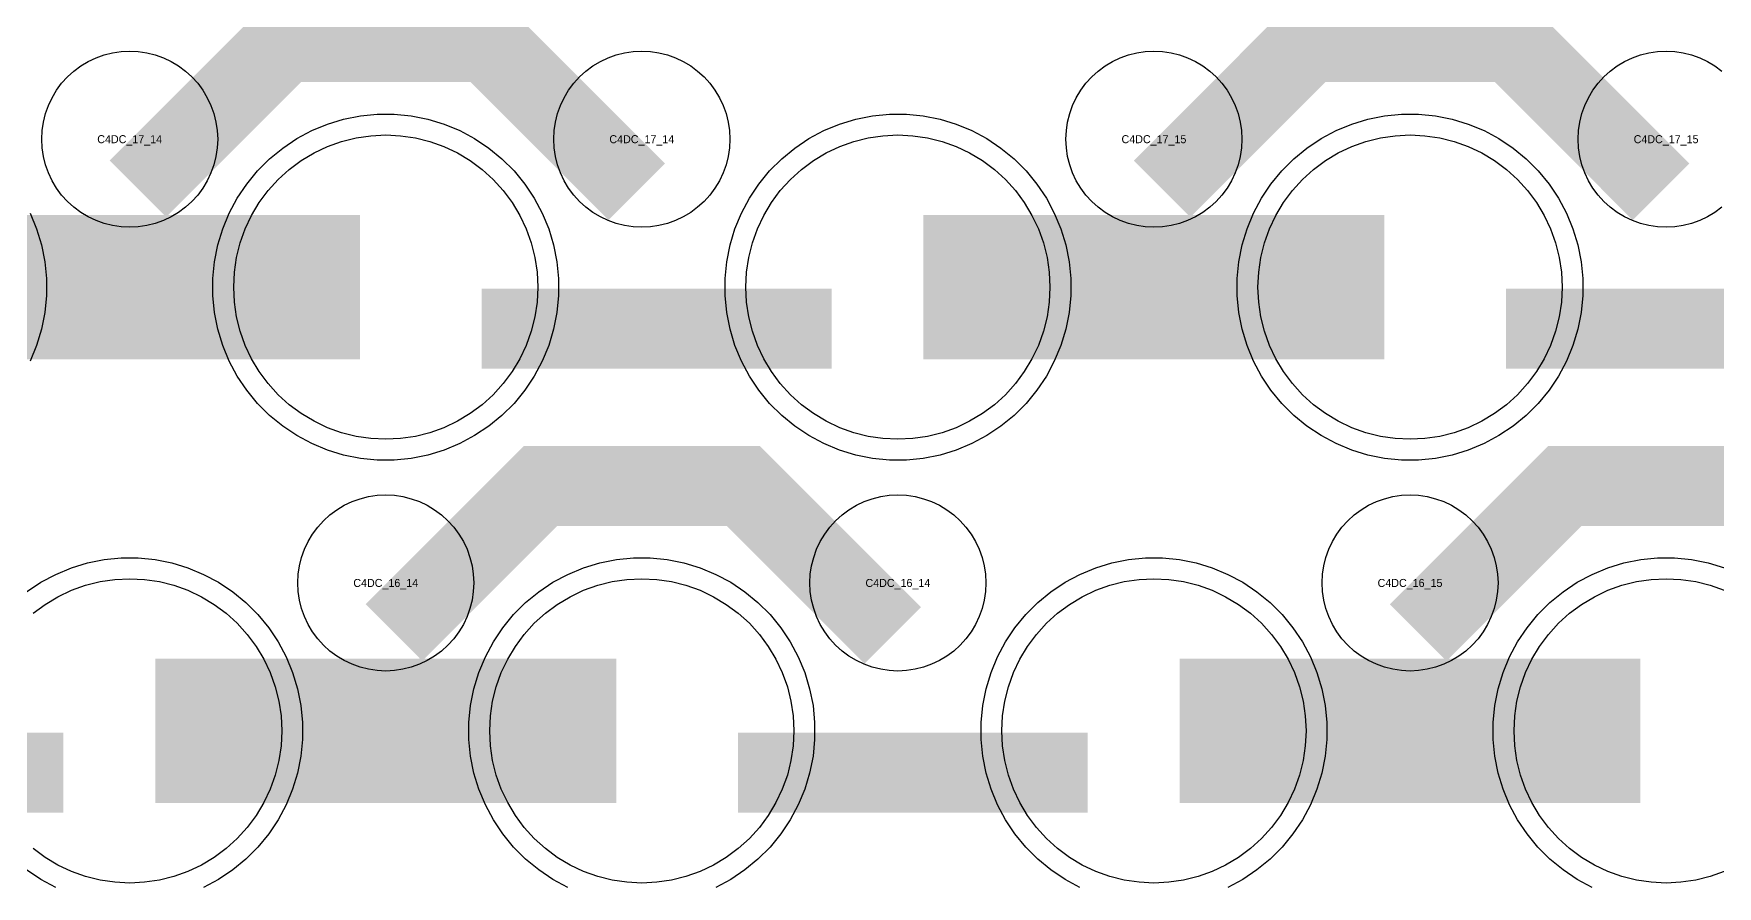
# Model space of a CAD drawing. Extents: x -11880 to 11880, y -14992 to 14992.
# Drawn here: x -7550 to -7024, y -12671 to -12405 of the extents above; entities that cross this region are included whole.
import ezdxf
from ezdxf.enums import TextEntityAlignment as Align

# ---------------------------------------------------------------- set-up
doc = ezdxf.new("R2010")
doc.units = 0
doc.header["$MEASUREMENT"] = 0
for name, color, linetype in [('GDS_775_DT_237', 138, 'CONTINUOUS'), ('RDL1_FS', 34, 'CONTINUOUS'), ('RDL_BS', 160, 'CONTINUOUS')]:
    doc.layers.add(name, color=color, linetype=linetype)

msp = doc.modelspace()

# ---------------------------------------------------------------- linework, layer by layer
at = {"layer": 'RDL1_FS'}
for points in [[(-7440, -12531.484), (-7444.657, -12531.255), (-7449.268, -12530.571), (-7453.791, -12529.439), (-7458.181, -12527.867), (-7462.395, -12525.875), (-7466.395, -12523.477), (-7470.14, -12520.699), (-7473.594, -12517.569), (-7476.724, -12514.115), (-7479.502, -12510.37), (-7481.9, -12506.37), (-7483.892, -12502.156), (-7485.464, -12497.766), (-7486.596, -12493.243), (-7487.28, -12488.632), (-7487.509, -12483.975), (-7487.28, -12479.318), (-7486.596, -12474.707), (-7485.464, -12470.184), (-7483.892, -12465.794), (-7481.9, -12461.58), (-7479.502, -12457.58), (-7476.724, -12453.835), (-7473.594, -12450.381), (-7470.14, -12447.251), (-7466.395, -12444.473), (-7462.395, -12442.075), (-7458.181, -12440.083), (-7453.791, -12438.511), (-7449.268, -12437.379), (-7444.657, -12436.695), (-7440, -12436.466), (-7435.343, -12436.695), (-7430.732, -12437.379), (-7426.209, -12438.511), (-7421.819, -12440.083), (-7417.605, -12442.075), (-7413.605, -12444.473), (-7409.86, -12447.251), (-7406.406, -12450.381), (-7403.276, -12453.835), (-7400.498, -12457.58), (-7398.1, -12461.58), (-7396.108, -12465.794), (-7394.536, -12470.184), (-7393.404, -12474.707), (-7392.72, -12479.318), (-7392.491, -12483.975), (-7392.72, -12488.632), (-7393.404, -12493.243), (-7394.536, -12497.766), (-7396.108, -12502.156), (-7398.1, -12506.37), (-7400.498, -12510.37), (-7403.276, -12514.115), (-7406.406, -12517.569), (-7409.86, -12520.699), (-7413.605, -12523.477), (-7417.605, -12525.875), (-7421.819, -12527.867), (-7426.209, -12529.439), (-7430.732, -12530.571), (-7435.343, -12531.255)], [(-7280, -12531.484), (-7284.657, -12531.255), (-7289.268, -12530.571), (-7293.791, -12529.439), (-7298.181, -12527.867), (-7302.395, -12525.875), (-7306.395, -12523.477), (-7310.14, -12520.699), (-7313.594, -12517.569), (-7316.724, -12514.115), (-7319.502, -12510.37), (-7321.9, -12506.37), (-7323.892, -12502.156), (-7325.464, -12497.766), (-7326.596, -12493.243), (-7327.28, -12488.632), (-7327.509, -12483.975), (-7327.28, -12479.318), (-7326.596, -12474.707), (-7325.464, -12470.184), (-7323.892, -12465.794), (-7321.9, -12461.58), (-7319.502, -12457.58), (-7316.724, -12453.835), (-7313.594, -12450.381), (-7310.14, -12447.251), (-7306.395, -12444.473), (-7302.395, -12442.075), (-7298.181, -12440.083), (-7293.791, -12438.511), (-7289.268, -12437.379), (-7284.657, -12436.695), (-7280, -12436.466), (-7275.343, -12436.695), (-7270.732, -12437.379), (-7266.209, -12438.511), (-7261.819, -12440.083), (-7257.605, -12442.075), (-7253.605, -12444.473), (-7249.86, -12447.251), (-7246.406, -12450.381), (-7243.276, -12453.835), (-7240.498, -12457.58), (-7238.1, -12461.58), (-7236.108, -12465.794), (-7234.536, -12470.184), (-7233.404, -12474.707), (-7232.72, -12479.318), (-7232.491, -12483.975), (-7232.72, -12488.632), (-7233.404, -12493.243), (-7234.536, -12497.766), (-7236.108, -12502.156), (-7238.1, -12506.37), (-7240.498, -12510.37), (-7243.276, -12514.115), (-7246.406, -12517.569), (-7249.86, -12520.699), (-7253.605, -12523.477), (-7257.605, -12525.875), (-7261.819, -12527.867), (-7266.209, -12529.439), (-7270.732, -12530.571), (-7275.343, -12531.255)], [(-7120, -12531.484), (-7124.657, -12531.255), (-7129.268, -12530.571), (-7133.791, -12529.439), (-7138.181, -12527.867), (-7142.395, -12525.875), (-7146.395, -12523.477), (-7150.14, -12520.699), (-7153.594, -12517.569), (-7156.724, -12514.115), (-7159.502, -12510.37), (-7161.9, -12506.37), (-7163.892, -12502.156), (-7165.464, -12497.766), (-7166.596, -12493.243), (-7167.28, -12488.632), (-7167.509, -12483.975), (-7167.28, -12479.318), (-7166.596, -12474.707), (-7165.464, -12470.184), (-7163.892, -12465.794), (-7161.9, -12461.58), (-7159.502, -12457.58), (-7156.724, -12453.835), (-7153.594, -12450.381), (-7150.14, -12447.251), (-7146.395, -12444.473), (-7142.395, -12442.075), (-7138.181, -12440.083), (-7133.791, -12438.511), (-7129.268, -12437.379), (-7124.657, -12436.695), (-7120, -12436.466), (-7115.343, -12436.695), (-7110.732, -12437.379), (-7106.209, -12438.511), (-7101.819, -12440.083), (-7097.605, -12442.075), (-7093.605, -12444.473), (-7089.86, -12447.251), (-7086.406, -12450.381), (-7083.276, -12453.835), (-7080.498, -12457.58), (-7078.1, -12461.58), (-7076.108, -12465.794), (-7074.536, -12470.184), (-7073.404, -12474.707), (-7072.72, -12479.318), (-7072.491, -12483.975), (-7072.72, -12488.632), (-7073.404, -12493.243), (-7074.536, -12497.766), (-7076.108, -12502.156), (-7078.1, -12506.37), (-7080.498, -12510.37), (-7083.276, -12514.115), (-7086.406, -12517.569), (-7089.86, -12520.699), (-7093.605, -12523.477), (-7097.605, -12525.875), (-7101.819, -12527.867), (-7106.209, -12529.439), (-7110.732, -12530.571), (-7115.343, -12531.255)]]:
    msp.add_lwpolyline(points, close=True, dxfattribs=at)
for points in [[(-7591.998, -12483.975, 45, 45, 0), (-7519.998, -12483.975, 45, 45, 0)], [(-7519.998, -12483.975, 45, 45, 0), (-7447.998, -12483.975, 45, 45, 0)], [(-7271.998, -12483.975, 45, 45, 0), (-7199.998, -12483.975, 45, 45, 0)], [(-7199.998, -12483.975, 45, 45, 0), (-7127.998, -12483.975, 45, 45, 0)]]:
    msp.add_lwpolyline(points, format="xyseb", dxfattribs=at)
at = {"layer": 'RDL1_FS', "color": 240, "true_color": 0xed1f24}
for points in [[(-7550.14, -12585.816), (-7546.395, -12583.038), (-7542.395, -12580.64), (-7538.181, -12578.648), (-7533.791, -12577.076), (-7529.268, -12575.944), (-7524.657, -12575.26), (-7520, -12575.031), (-7515.343, -12575.26), (-7510.732, -12575.944), (-7506.209, -12577.076), (-7501.819, -12578.648), (-7497.605, -12580.64), (-7493.605, -12583.038), (-7489.86, -12585.816), (-7486.406, -12588.946), (-7483.276, -12592.4), (-7480.498, -12596.145), (-7478.1, -12600.145), (-7476.108, -12604.359), (-7474.536, -12608.749), (-7473.404, -12613.272), (-7472.72, -12617.883), (-7472.491, -12622.54), (-7472.72, -12627.197), (-7473.404, -12631.808), (-7474.536, -12636.331), (-7476.108, -12640.721), (-7478.1, -12644.935), (-7480.498, -12648.935), (-7483.276, -12652.68), (-7486.406, -12656.134), (-7489.86, -12659.264), (-7493.605, -12662.042), (-7497.605, -12664.44), (-7501.819, -12666.432), (-7506.209, -12668.004), (-7510.732, -12669.136), (-7515.343, -12669.82), (-7520, -12670.049), (-7524.657, -12669.82), (-7529.268, -12669.136), (-7533.791, -12668.004), (-7538.181, -12666.432), (-7542.395, -12664.44), (-7546.395, -12662.042), (-7550.14, -12659.264)], [(-7021.819, -12666.432), (-7026.209, -12668.004), (-7030.732, -12669.136), (-7035.343, -12669.82), (-7040, -12670.049), (-7044.657, -12669.82), (-7049.268, -12669.136), (-7053.791, -12668.004), (-7058.181, -12666.432), (-7062.395, -12664.44), (-7066.395, -12662.042), (-7070.14, -12659.264), (-7073.594, -12656.134), (-7076.724, -12652.68), (-7079.502, -12648.935), (-7081.9, -12644.935), (-7083.892, -12640.721), (-7085.464, -12636.331), (-7086.596, -12631.808), (-7087.28, -12627.197), (-7087.509, -12622.54), (-7087.28, -12617.883), (-7086.596, -12613.272), (-7085.464, -12608.749), (-7083.892, -12604.359), (-7081.9, -12600.145), (-7079.502, -12596.145), (-7076.724, -12592.4), (-7073.594, -12588.946), (-7070.14, -12585.816), (-7066.395, -12583.038), (-7062.395, -12580.64), (-7058.181, -12578.648), (-7053.791, -12577.076), (-7049.268, -12575.944), (-7044.657, -12575.26), (-7040, -12575.031), (-7035.343, -12575.26), (-7030.732, -12575.944), (-7026.209, -12577.076), (-7021.819, -12578.648)]]:
    msp.add_lwpolyline(points, dxfattribs=at)
for points in [[(-7360, -12670.049), (-7364.657, -12669.82), (-7369.268, -12669.136), (-7373.791, -12668.004), (-7378.181, -12666.432), (-7382.395, -12664.44), (-7386.395, -12662.042), (-7390.14, -12659.264), (-7393.594, -12656.134), (-7396.724, -12652.68), (-7399.502, -12648.935), (-7401.9, -12644.935), (-7403.892, -12640.721), (-7405.464, -12636.331), (-7406.596, -12631.808), (-7407.28, -12627.197), (-7407.509, -12622.54), (-7407.28, -12617.883), (-7406.596, -12613.272), (-7405.464, -12608.749), (-7403.892, -12604.359), (-7401.9, -12600.145), (-7399.502, -12596.145), (-7396.724, -12592.4), (-7393.594, -12588.946), (-7390.14, -12585.816), (-7386.395, -12583.038), (-7382.395, -12580.64), (-7378.181, -12578.648), (-7373.791, -12577.076), (-7369.268, -12575.944), (-7364.657, -12575.26), (-7360, -12575.031), (-7355.343, -12575.26), (-7350.732, -12575.944), (-7346.209, -12577.076), (-7341.819, -12578.648), (-7337.605, -12580.64), (-7333.605, -12583.038), (-7329.86, -12585.816), (-7326.406, -12588.946), (-7323.276, -12592.4), (-7320.498, -12596.145), (-7318.1, -12600.145), (-7316.108, -12604.359), (-7314.536, -12608.749), (-7313.404, -12613.272), (-7312.72, -12617.883), (-7312.491, -12622.54), (-7312.72, -12627.197), (-7313.404, -12631.808), (-7314.536, -12636.331), (-7316.108, -12640.721), (-7318.1, -12644.935), (-7320.498, -12648.935), (-7323.276, -12652.68), (-7326.406, -12656.134), (-7329.86, -12659.264), (-7333.605, -12662.042), (-7337.605, -12664.44), (-7341.819, -12666.432), (-7346.209, -12668.004), (-7350.732, -12669.136), (-7355.343, -12669.82)], [(-7200, -12670.049), (-7204.657, -12669.82), (-7209.268, -12669.136), (-7213.791, -12668.004), (-7218.181, -12666.432), (-7222.395, -12664.44), (-7226.395, -12662.042), (-7230.14, -12659.264), (-7233.594, -12656.134), (-7236.724, -12652.68), (-7239.502, -12648.935), (-7241.9, -12644.935), (-7243.892, -12640.721), (-7245.464, -12636.331), (-7246.596, -12631.808), (-7247.28, -12627.197), (-7247.509, -12622.54), (-7247.28, -12617.883), (-7246.596, -12613.272), (-7245.464, -12608.749), (-7243.892, -12604.359), (-7241.9, -12600.145), (-7239.502, -12596.145), (-7236.724, -12592.4), (-7233.594, -12588.946), (-7230.14, -12585.816), (-7226.395, -12583.038), (-7222.395, -12580.64), (-7218.181, -12578.648), (-7213.791, -12577.076), (-7209.268, -12575.944), (-7204.657, -12575.26), (-7200, -12575.031), (-7195.343, -12575.26), (-7190.732, -12575.944), (-7186.209, -12577.076), (-7181.819, -12578.648), (-7177.605, -12580.64), (-7173.605, -12583.038), (-7169.86, -12585.816), (-7166.406, -12588.946), (-7163.276, -12592.4), (-7160.498, -12596.145), (-7158.1, -12600.145), (-7156.108, -12604.359), (-7154.536, -12608.749), (-7153.404, -12613.272), (-7152.72, -12617.883), (-7152.491, -12622.54), (-7152.72, -12627.197), (-7153.404, -12631.808), (-7154.536, -12636.331), (-7156.108, -12640.721), (-7158.1, -12644.935), (-7160.498, -12648.935), (-7163.276, -12652.68), (-7166.406, -12656.134), (-7169.86, -12659.264), (-7173.605, -12662.042), (-7177.605, -12664.44), (-7181.819, -12666.432), (-7186.209, -12668.004), (-7190.732, -12669.136), (-7195.343, -12669.82)]]:
    msp.add_lwpolyline(points, close=True, dxfattribs=at)
for points in [[(-7511.998, -12622.54, 45, 45, 0), (-7439.998, -12622.54, 45, 45, 0)], [(-7439.998, -12622.54, 45, 45, 0), (-7367.998, -12622.54, 45, 45, 0)], [(-7191.998, -12622.54, 45, 45, 0), (-7119.998, -12622.54, 45, 45, 0)], [(-7119.998, -12622.54, 45, 45, 0), (-7047.998, -12622.54, 45, 45, 0)]]:
    msp.add_lwpolyline(points, format="xyseb", dxfattribs=at)
at = {"layer": 'RDL_BS'}
for points in [[(-7517.438, -12453.289, 25, 25, 0), (-7471.623, -12407.474, 25, 25, 0), (-7438.07, -12407.474, 25, 25, 0)], [(-7361.599, -12454.188, 25, 25, 0), (-7408.313, -12407.474, 25, 25, 0), (-7438.071, -12407.474, 25, 25, 0)], [(-7197.438, -12453.289, 25, 25, 0), (-7151.623, -12407.474, 25, 25, 0), (-7118.07, -12407.474, 25, 25, 0)], [(-7041.599, -12454.188, 25, 25, 0), (-7088.313, -12407.474, 25, 25, 0), (-7118.071, -12407.474, 25, 25, 0)], [(-7409.984, -12496.988, 25, 25, 0), (-7300.719, -12496.988, 25, 25, 0)], [(-7089.984, -12496.988, 25, 25, 0), (-6980.719, -12496.988, 25, 25, 0)], [(-7437.438, -12591.854, 25, 25, 0), (-7391.623, -12546.039, 25, 25, 0), (-7358.07, -12546.039, 25, 25, 0)], [(-7281.599, -12592.753, 25, 25, 0), (-7328.313, -12546.039, 25, 25, 0), (-7358.071, -12546.039, 25, 25, 0)], [(-7117.438, -12591.854, 25, 25, 0), (-7071.623, -12546.039, 25, 25, 0), (-7038.07, -12546.039, 25, 25, 0)], [(-6961.599, -12592.753, 25, 25, 0), (-7008.313, -12546.039, 25, 25, 0), (-7038.071, -12546.039, 25, 25, 0)]]:
    msp.add_lwpolyline(points, format="xyseb", dxfattribs=at)
for points in [[(-7520, -12465.281), (-7522.693, -12465.149), (-7525.365, -12464.753), (-7527.984, -12464.096), (-7530.519, -12463.189), (-7532.956, -12462.037), (-7535.28, -12460.644), (-7537.443, -12459.041), (-7539.442, -12457.229), (-7541.254, -12455.23), (-7542.857, -12453.067), (-7544.25, -12450.743), (-7545.402, -12448.306), (-7546.309, -12445.771), (-7546.966, -12443.152), (-7547.362, -12440.48), (-7547.494, -12437.787), (-7547.362, -12435.094), (-7546.966, -12432.422), (-7546.309, -12429.803), (-7545.402, -12427.268), (-7544.25, -12424.831), (-7542.857, -12422.507), (-7541.254, -12420.344), (-7539.442, -12418.345), (-7537.443, -12416.533), (-7535.28, -12414.93), (-7532.956, -12413.537), (-7530.519, -12412.385), (-7527.984, -12411.478), (-7525.365, -12410.821), (-7522.693, -12410.425), (-7520, -12410.293), (-7517.307, -12410.425), (-7514.635, -12410.821), (-7512.016, -12411.478), (-7509.481, -12412.385), (-7507.044, -12413.537), (-7504.72, -12414.93), (-7502.557, -12416.533), (-7500.558, -12418.345), (-7498.746, -12420.344), (-7497.143, -12422.507), (-7495.75, -12424.831), (-7494.598, -12427.268), (-7493.691, -12429.803), (-7493.034, -12432.422), (-7492.638, -12435.094), (-7492.506, -12437.787), (-7492.638, -12440.48), (-7493.034, -12443.152), (-7493.691, -12445.771), (-7494.598, -12448.306), (-7495.75, -12450.743), (-7497.143, -12453.067), (-7498.746, -12455.23), (-7500.558, -12457.229), (-7502.557, -12459.041), (-7504.72, -12460.644), (-7507.044, -12462.037), (-7509.481, -12463.189), (-7512.016, -12464.096), (-7514.635, -12464.753), (-7517.307, -12465.149)], [(-7360, -12465.281), (-7362.693, -12465.149), (-7365.365, -12464.753), (-7367.984, -12464.096), (-7370.519, -12463.189), (-7372.956, -12462.037), (-7375.28, -12460.644), (-7377.443, -12459.041), (-7379.442, -12457.229), (-7381.254, -12455.23), (-7382.857, -12453.067), (-7384.25, -12450.743), (-7385.402, -12448.306), (-7386.309, -12445.771), (-7386.966, -12443.152), (-7387.362, -12440.48), (-7387.494, -12437.787), (-7387.362, -12435.094), (-7386.966, -12432.422), (-7386.309, -12429.803), (-7385.402, -12427.268), (-7384.25, -12424.831), (-7382.857, -12422.507), (-7381.254, -12420.344), (-7379.442, -12418.345), (-7377.443, -12416.533), (-7375.28, -12414.93), (-7372.956, -12413.537), (-7370.519, -12412.385), (-7367.984, -12411.478), (-7365.365, -12410.821), (-7362.693, -12410.425), (-7360, -12410.293), (-7357.307, -12410.425), (-7354.635, -12410.821), (-7352.016, -12411.478), (-7349.481, -12412.385), (-7347.044, -12413.537), (-7344.72, -12414.93), (-7342.557, -12416.533), (-7340.558, -12418.345), (-7338.746, -12420.344), (-7337.143, -12422.507), (-7335.75, -12424.831), (-7334.598, -12427.268), (-7333.691, -12429.803), (-7333.034, -12432.422), (-7332.638, -12435.094), (-7332.506, -12437.787), (-7332.638, -12440.48), (-7333.034, -12443.152), (-7333.691, -12445.771), (-7334.598, -12448.306), (-7335.75, -12450.743), (-7337.143, -12453.067), (-7338.746, -12455.23), (-7340.558, -12457.229), (-7342.557, -12459.041), (-7344.72, -12460.644), (-7347.044, -12462.037), (-7349.481, -12463.189), (-7352.016, -12464.096), (-7354.635, -12464.753), (-7357.307, -12465.149)], [(-7200, -12465.281), (-7202.693, -12465.149), (-7205.365, -12464.753), (-7207.984, -12464.096), (-7210.519, -12463.189), (-7212.956, -12462.037), (-7215.28, -12460.644), (-7217.443, -12459.041), (-7219.442, -12457.229), (-7221.254, -12455.23), (-7222.857, -12453.067), (-7224.25, -12450.743), (-7225.402, -12448.306), (-7226.309, -12445.771), (-7226.966, -12443.152), (-7227.362, -12440.48), (-7227.494, -12437.787), (-7227.362, -12435.094), (-7226.966, -12432.422), (-7226.309, -12429.803), (-7225.402, -12427.268), (-7224.25, -12424.831), (-7222.857, -12422.507), (-7221.254, -12420.344), (-7219.442, -12418.345), (-7217.443, -12416.533), (-7215.28, -12414.93), (-7212.956, -12413.537), (-7210.519, -12412.385), (-7207.984, -12411.478), (-7205.365, -12410.821), (-7202.693, -12410.425), (-7200, -12410.293), (-7197.307, -12410.425), (-7194.635, -12410.821), (-7192.016, -12411.478), (-7189.481, -12412.385), (-7187.044, -12413.537), (-7184.72, -12414.93), (-7182.557, -12416.533), (-7180.558, -12418.345), (-7178.746, -12420.344), (-7177.143, -12422.507), (-7175.75, -12424.831), (-7174.598, -12427.268), (-7173.691, -12429.803), (-7173.034, -12432.422), (-7172.638, -12435.094), (-7172.506, -12437.787), (-7172.638, -12440.48), (-7173.034, -12443.152), (-7173.691, -12445.771), (-7174.598, -12448.306), (-7175.75, -12450.743), (-7177.143, -12453.067), (-7178.746, -12455.23), (-7180.558, -12457.229), (-7182.557, -12459.041), (-7184.72, -12460.644), (-7187.044, -12462.037), (-7189.481, -12463.189), (-7192.016, -12464.096), (-7194.635, -12464.753), (-7197.307, -12465.149)], [(-7442.644, -12537.975), (-7447.938, -12537.458), (-7453.165, -12536.412), (-7458.205, -12534.881), (-7463.115, -12532.85), (-7467.777, -12530.358), (-7472.191, -12527.411), (-7476.292, -12524.049), (-7480.074, -12520.267), (-7483.436, -12516.166), (-7486.383, -12511.752), (-7488.875, -12507.09), (-7490.906, -12502.18), (-7492.437, -12497.14), (-7493.483, -12491.913), (-7494, -12486.619), (-7494, -12481.331), (-7493.483, -12476.037), (-7492.437, -12470.81), (-7490.906, -12465.77), (-7488.875, -12460.86), (-7486.383, -12456.198), (-7483.436, -12451.784), (-7480.074, -12447.683), (-7476.292, -12443.901), (-7472.191, -12440.539), (-7467.777, -12437.592), (-7463.115, -12435.1), (-7458.205, -12433.069), (-7453.165, -12431.538), (-7447.938, -12430.492), (-7442.644, -12429.975), (-7437.356, -12429.975), (-7432.062, -12430.492), (-7426.835, -12431.538), (-7421.795, -12433.069), (-7416.885, -12435.1), (-7412.223, -12437.592), (-7407.809, -12440.539), (-7403.708, -12443.901), (-7399.926, -12447.683), (-7396.564, -12451.784), (-7393.617, -12456.198), (-7391.125, -12460.86), (-7389.094, -12465.77), (-7387.563, -12470.81), (-7386.517, -12476.037), (-7386, -12481.331), (-7386, -12486.619), (-7386.517, -12491.913), (-7387.563, -12497.14), (-7389.094, -12502.18), (-7391.125, -12507.09), (-7393.617, -12511.752), (-7396.564, -12516.166), (-7399.926, -12520.267), (-7403.708, -12524.049), (-7407.809, -12527.411), (-7412.223, -12530.358), (-7416.885, -12532.85), (-7421.795, -12534.881), (-7426.835, -12536.412), (-7432.062, -12537.458), (-7437.356, -12537.975)], [(-7282.644, -12537.975), (-7287.938, -12537.458), (-7293.165, -12536.412), (-7298.205, -12534.881), (-7303.115, -12532.85), (-7307.777, -12530.358), (-7312.191, -12527.411), (-7316.292, -12524.049), (-7320.074, -12520.267), (-7323.436, -12516.166), (-7326.383, -12511.752), (-7328.875, -12507.09), (-7330.906, -12502.18), (-7332.437, -12497.14), (-7333.483, -12491.913), (-7334, -12486.619), (-7334, -12481.331), (-7333.483, -12476.037), (-7332.437, -12470.81), (-7330.906, -12465.77), (-7328.875, -12460.86), (-7326.383, -12456.198), (-7323.436, -12451.784), (-7320.074, -12447.683), (-7316.292, -12443.901), (-7312.191, -12440.539), (-7307.777, -12437.592), (-7303.115, -12435.1), (-7298.205, -12433.069), (-7293.165, -12431.538), (-7287.938, -12430.492), (-7282.644, -12429.975), (-7277.356, -12429.975), (-7272.062, -12430.492), (-7266.835, -12431.538), (-7261.795, -12433.069), (-7256.885, -12435.1), (-7252.223, -12437.592), (-7247.809, -12440.539), (-7243.708, -12443.901), (-7239.926, -12447.683), (-7236.564, -12451.784), (-7233.617, -12456.198), (-7231.125, -12460.86), (-7229.094, -12465.77), (-7227.563, -12470.81), (-7226.517, -12476.037), (-7226, -12481.331), (-7226, -12486.619), (-7226.517, -12491.913), (-7227.563, -12497.14), (-7229.094, -12502.18), (-7231.125, -12507.09), (-7233.617, -12511.752), (-7236.564, -12516.166), (-7239.926, -12520.267), (-7243.708, -12524.049), (-7247.809, -12527.411), (-7252.223, -12530.358), (-7256.885, -12532.85), (-7261.795, -12534.881), (-7266.835, -12536.412), (-7272.062, -12537.458), (-7277.356, -12537.975)], [(-7122.644, -12537.975), (-7127.938, -12537.458), (-7133.165, -12536.412), (-7138.205, -12534.881), (-7143.115, -12532.85), (-7147.777, -12530.358), (-7152.191, -12527.411), (-7156.292, -12524.049), (-7160.074, -12520.267), (-7163.436, -12516.166), (-7166.383, -12511.752), (-7168.875, -12507.09), (-7170.906, -12502.18), (-7172.437, -12497.14), (-7173.483, -12491.913), (-7174, -12486.619), (-7174, -12481.331), (-7173.483, -12476.037), (-7172.437, -12470.81), (-7170.906, -12465.77), (-7168.875, -12460.86), (-7166.383, -12456.198), (-7163.436, -12451.784), (-7160.074, -12447.683), (-7156.292, -12443.901), (-7152.191, -12440.539), (-7147.777, -12437.592), (-7143.115, -12435.1), (-7138.205, -12433.069), (-7133.165, -12431.538), (-7127.938, -12430.492), (-7122.644, -12429.975), (-7117.356, -12429.975), (-7112.062, -12430.492), (-7106.835, -12431.538), (-7101.795, -12433.069), (-7096.885, -12435.1), (-7092.223, -12437.592), (-7087.809, -12440.539), (-7083.708, -12443.901), (-7079.926, -12447.683), (-7076.564, -12451.784), (-7073.617, -12456.198), (-7071.125, -12460.86), (-7069.094, -12465.77), (-7067.563, -12470.81), (-7066.517, -12476.037), (-7066, -12481.331), (-7066, -12486.619), (-7066.517, -12491.913), (-7067.563, -12497.14), (-7069.094, -12502.18), (-7071.125, -12507.09), (-7073.617, -12511.752), (-7076.564, -12516.166), (-7079.926, -12520.267), (-7083.708, -12524.049), (-7087.809, -12527.411), (-7092.223, -12530.358), (-7096.885, -12532.85), (-7101.795, -12534.881), (-7106.835, -12536.412), (-7112.062, -12537.458), (-7117.356, -12537.975)], [(-7440, -12603.846), (-7442.693, -12603.714), (-7445.365, -12603.318), (-7447.984, -12602.661), (-7450.519, -12601.754), (-7452.956, -12600.602), (-7455.28, -12599.209), (-7457.443, -12597.606), (-7459.442, -12595.794), (-7461.254, -12593.795), (-7462.857, -12591.632), (-7464.25, -12589.308), (-7465.402, -12586.871), (-7466.309, -12584.336), (-7466.966, -12581.717), (-7467.362, -12579.045), (-7467.494, -12576.352), (-7467.362, -12573.659), (-7466.966, -12570.987), (-7466.309, -12568.368), (-7465.402, -12565.833), (-7464.25, -12563.396), (-7462.857, -12561.072), (-7461.254, -12558.909), (-7459.442, -12556.91), (-7457.443, -12555.098), (-7455.28, -12553.495), (-7452.956, -12552.102), (-7450.519, -12550.95), (-7447.984, -12550.043), (-7445.365, -12549.386), (-7442.693, -12548.99), (-7440, -12548.858), (-7437.307, -12548.99), (-7434.635, -12549.386), (-7432.016, -12550.043), (-7429.481, -12550.95), (-7427.044, -12552.102), (-7424.72, -12553.495), (-7422.557, -12555.098), (-7420.558, -12556.91), (-7418.746, -12558.909), (-7417.143, -12561.072), (-7415.75, -12563.396), (-7414.598, -12565.833), (-7413.691, -12568.368), (-7413.034, -12570.987), (-7412.638, -12573.659), (-7412.506, -12576.352), (-7412.638, -12579.045), (-7413.034, -12581.717), (-7413.691, -12584.336), (-7414.598, -12586.871), (-7415.75, -12589.308), (-7417.143, -12591.632), (-7418.746, -12593.795), (-7420.558, -12595.794), (-7422.557, -12597.606), (-7424.72, -12599.209), (-7427.044, -12600.602), (-7429.481, -12601.754), (-7432.016, -12602.661), (-7434.635, -12603.318), (-7437.307, -12603.714)], [(-7280, -12603.846), (-7282.693, -12603.714), (-7285.365, -12603.318), (-7287.984, -12602.661), (-7290.519, -12601.754), (-7292.956, -12600.602), (-7295.28, -12599.209), (-7297.443, -12597.606), (-7299.442, -12595.794), (-7301.254, -12593.795), (-7302.857, -12591.632), (-7304.25, -12589.308), (-7305.402, -12586.871), (-7306.309, -12584.336), (-7306.966, -12581.717), (-7307.362, -12579.045), (-7307.494, -12576.352), (-7307.362, -12573.659), (-7306.966, -12570.987), (-7306.309, -12568.368), (-7305.402, -12565.833), (-7304.25, -12563.396), (-7302.857, -12561.072), (-7301.254, -12558.909), (-7299.442, -12556.91), (-7297.443, -12555.098), (-7295.28, -12553.495), (-7292.956, -12552.102), (-7290.519, -12550.95), (-7287.984, -12550.043), (-7285.365, -12549.386), (-7282.693, -12548.99), (-7280, -12548.858), (-7277.307, -12548.99), (-7274.635, -12549.386), (-7272.016, -12550.043), (-7269.481, -12550.95), (-7267.044, -12552.102), (-7264.72, -12553.495), (-7262.557, -12555.098), (-7260.558, -12556.91), (-7258.746, -12558.909), (-7257.143, -12561.072), (-7255.75, -12563.396), (-7254.598, -12565.833), (-7253.691, -12568.368), (-7253.034, -12570.987), (-7252.638, -12573.659), (-7252.506, -12576.352), (-7252.638, -12579.045), (-7253.034, -12581.717), (-7253.691, -12584.336), (-7254.598, -12586.871), (-7255.75, -12589.308), (-7257.143, -12591.632), (-7258.746, -12593.795), (-7260.558, -12595.794), (-7262.557, -12597.606), (-7264.72, -12599.209), (-7267.044, -12600.602), (-7269.481, -12601.754), (-7272.016, -12602.661), (-7274.635, -12603.318), (-7277.307, -12603.714)], [(-7120, -12603.846), (-7122.693, -12603.714), (-7125.365, -12603.318), (-7127.984, -12602.661), (-7130.519, -12601.754), (-7132.956, -12600.602), (-7135.28, -12599.209), (-7137.443, -12597.606), (-7139.442, -12595.794), (-7141.254, -12593.795), (-7142.857, -12591.632), (-7144.25, -12589.308), (-7145.402, -12586.871), (-7146.309, -12584.336), (-7146.966, -12581.717), (-7147.362, -12579.045), (-7147.494, -12576.352), (-7147.362, -12573.659), (-7146.966, -12570.987), (-7146.309, -12568.368), (-7145.402, -12565.833), (-7144.25, -12563.396), (-7142.857, -12561.072), (-7141.254, -12558.909), (-7139.442, -12556.91), (-7137.443, -12555.098), (-7135.28, -12553.495), (-7132.956, -12552.102), (-7130.519, -12550.95), (-7127.984, -12550.043), (-7125.365, -12549.386), (-7122.693, -12548.99), (-7120, -12548.858), (-7117.307, -12548.99), (-7114.635, -12549.386), (-7112.016, -12550.043), (-7109.481, -12550.95), (-7107.044, -12552.102), (-7104.72, -12553.495), (-7102.557, -12555.098), (-7100.558, -12556.91), (-7098.746, -12558.909), (-7097.143, -12561.072), (-7095.75, -12563.396), (-7094.598, -12565.833), (-7093.691, -12568.368), (-7093.034, -12570.987), (-7092.638, -12573.659), (-7092.506, -12576.352), (-7092.638, -12579.045), (-7093.034, -12581.717), (-7093.691, -12584.336), (-7094.598, -12586.871), (-7095.75, -12589.308), (-7097.143, -12591.632), (-7098.746, -12593.795), (-7100.558, -12595.794), (-7102.557, -12597.606), (-7104.72, -12599.209), (-7107.044, -12600.602), (-7109.481, -12601.754), (-7112.016, -12602.661), (-7114.635, -12603.318), (-7117.307, -12603.714)]]:
    msp.add_lwpolyline(points, close=True, dxfattribs=at)
for points in [[(-7022.557, -12459.041), (-7024.72, -12460.644), (-7027.044, -12462.037), (-7029.481, -12463.189), (-7032.016, -12464.096), (-7034.635, -12464.753), (-7037.307, -12465.149), (-7040, -12465.281), (-7042.693, -12465.149), (-7045.365, -12464.753), (-7047.984, -12464.096), (-7050.519, -12463.189), (-7052.956, -12462.037), (-7055.28, -12460.644), (-7057.443, -12459.041), (-7059.442, -12457.229), (-7061.254, -12455.23), (-7062.857, -12453.067), (-7064.25, -12450.743), (-7065.402, -12448.306), (-7066.309, -12445.771), (-7066.966, -12443.152), (-7067.362, -12440.48), (-7067.494, -12437.787), (-7067.362, -12435.094), (-7066.966, -12432.422), (-7066.309, -12429.803), (-7065.402, -12427.268), (-7064.25, -12424.831), (-7062.857, -12422.507), (-7061.254, -12420.344), (-7059.442, -12418.345), (-7057.443, -12416.533), (-7055.28, -12414.93), (-7052.956, -12413.537), (-7050.519, -12412.385), (-7047.984, -12411.478), (-7045.365, -12410.821), (-7042.693, -12410.425), (-7040, -12410.293), (-7037.307, -12410.425), (-7034.635, -12410.821), (-7032.016, -12411.478), (-7029.481, -12412.385), (-7027.044, -12413.537), (-7024.72, -12414.93), (-7022.557, -12416.533)], [(-7551.125, -12460.86), (-7549.094, -12465.77), (-7547.563, -12470.81), (-7546.517, -12476.037), (-7546, -12481.331), (-7546, -12486.619), (-7546.517, -12491.913), (-7547.563, -12497.14), (-7549.094, -12502.18), (-7551.125, -12507.09)]]:
    msp.add_lwpolyline(points, dxfattribs=at)
at = {"layer": 'RDL_BS', "color": 240, "true_color": 0xed1f24}
for points in [[(-7552.191, -12579.104), (-7547.777, -12576.157), (-7543.115, -12573.665), (-7538.205, -12571.634), (-7533.165, -12570.103), (-7527.938, -12569.057), (-7522.644, -12568.54), (-7517.356, -12568.54), (-7512.062, -12569.057), (-7506.835, -12570.103), (-7501.795, -12571.634), (-7496.885, -12573.665), (-7492.223, -12576.157), (-7487.809, -12579.104), (-7483.708, -12582.466), (-7479.926, -12586.248), (-7476.564, -12590.349), (-7473.617, -12594.763), (-7471.125, -12599.425), (-7469.094, -12604.335), (-7467.563, -12609.375), (-7466.517, -12614.602), (-7466, -12619.896), (-7466, -12625.184), (-7466.517, -12630.478), (-7467.563, -12635.705), (-7469.094, -12640.745), (-7471.125, -12645.655), (-7473.617, -12650.317), (-7476.564, -12654.731), (-7479.926, -12658.832), (-7483.708, -12662.614), (-7487.809, -12665.976), (-7492.223, -12668.923), (-7496.885, -12671.415)], [(-7383.115, -12671.415), (-7387.777, -12668.923), (-7392.191, -12665.976), (-7396.292, -12662.614), (-7400.074, -12658.832), (-7403.436, -12654.731), (-7406.383, -12650.317), (-7408.875, -12645.655), (-7410.906, -12640.745), (-7412.437, -12635.705), (-7413.483, -12630.478), (-7414, -12625.184), (-7414, -12619.896), (-7413.483, -12614.602), (-7412.437, -12609.375), (-7410.906, -12604.335), (-7408.875, -12599.425), (-7406.383, -12594.763), (-7403.436, -12590.349), (-7400.074, -12586.248), (-7396.292, -12582.466), (-7392.191, -12579.104), (-7387.777, -12576.157), (-7383.115, -12573.665), (-7378.205, -12571.634), (-7373.165, -12570.103), (-7367.938, -12569.057), (-7362.644, -12568.54), (-7357.356, -12568.54), (-7352.062, -12569.057), (-7346.835, -12570.103), (-7341.795, -12571.634), (-7336.885, -12573.665), (-7332.223, -12576.157), (-7327.809, -12579.104), (-7323.708, -12582.466), (-7319.926, -12586.248), (-7316.564, -12590.349), (-7313.617, -12594.763), (-7311.125, -12599.425), (-7309.094, -12604.335), (-7307.563, -12609.375), (-7306.517, -12614.602), (-7306, -12619.896), (-7306, -12625.184), (-7306.517, -12630.478), (-7307.563, -12635.705), (-7309.094, -12640.745), (-7311.125, -12645.655), (-7313.617, -12650.317), (-7316.564, -12654.731), (-7319.926, -12658.832), (-7323.708, -12662.614), (-7327.809, -12665.976), (-7332.223, -12668.923), (-7336.885, -12671.415)], [(-7223.115, -12671.415), (-7227.777, -12668.923), (-7232.191, -12665.976), (-7236.292, -12662.614), (-7240.074, -12658.832), (-7243.436, -12654.731), (-7246.383, -12650.317), (-7248.875, -12645.655), (-7250.906, -12640.745), (-7252.437, -12635.705), (-7253.483, -12630.478), (-7254, -12625.184), (-7254, -12619.896), (-7253.483, -12614.602), (-7252.437, -12609.375), (-7250.906, -12604.335), (-7248.875, -12599.425), (-7246.383, -12594.763), (-7243.436, -12590.349), (-7240.074, -12586.248), (-7236.292, -12582.466), (-7232.191, -12579.104), (-7227.777, -12576.157), (-7223.115, -12573.665), (-7218.205, -12571.634), (-7213.165, -12570.103), (-7207.938, -12569.057), (-7202.644, -12568.54), (-7197.356, -12568.54), (-7192.062, -12569.057), (-7186.835, -12570.103), (-7181.795, -12571.634), (-7176.885, -12573.665), (-7172.223, -12576.157), (-7167.809, -12579.104), (-7163.708, -12582.466), (-7159.926, -12586.248), (-7156.564, -12590.349), (-7153.617, -12594.763), (-7151.125, -12599.425), (-7149.094, -12604.335), (-7147.563, -12609.375), (-7146.517, -12614.602), (-7146, -12619.896), (-7146, -12625.184), (-7146.517, -12630.478), (-7147.563, -12635.705), (-7149.094, -12640.745), (-7151.125, -12645.655), (-7153.617, -12650.317), (-7156.564, -12654.731), (-7159.926, -12658.832), (-7163.708, -12662.614), (-7167.809, -12665.976), (-7172.223, -12668.923), (-7176.885, -12671.415)], [(-7063.115, -12671.415), (-7067.777, -12668.923), (-7072.191, -12665.976), (-7076.292, -12662.614), (-7080.074, -12658.832), (-7083.436, -12654.731), (-7086.383, -12650.317), (-7088.875, -12645.655), (-7090.906, -12640.745), (-7092.437, -12635.705), (-7093.483, -12630.478), (-7094, -12625.184), (-7094, -12619.896), (-7093.483, -12614.602), (-7092.437, -12609.375), (-7090.906, -12604.335), (-7088.875, -12599.425), (-7086.383, -12594.763), (-7083.436, -12590.349), (-7080.074, -12586.248), (-7076.292, -12582.466), (-7072.191, -12579.104), (-7067.777, -12576.157), (-7063.115, -12573.665), (-7058.205, -12571.634), (-7053.165, -12570.103), (-7047.938, -12569.057), (-7042.644, -12568.54), (-7037.356, -12568.54), (-7032.062, -12569.057), (-7026.835, -12570.103), (-7021.795, -12571.634)], [(-7543.115, -12671.415), (-7547.777, -12668.923), (-7552.191, -12665.976)]]:
    msp.add_lwpolyline(points, dxfattribs=at)
for points in [[(-7649.984, -12635.553, 25, 25, 0), (-7540.719, -12635.553, 25, 25, 0)], [(-7329.984, -12635.553, 25, 25, 0), (-7220.719, -12635.553, 25, 25, 0)]]:
    msp.add_lwpolyline(points, format="xyseb", dxfattribs=at)

# ---------------------------------------------------------------- texts
at = {"layer": 'GDS_775_DT_237'}
for s, p in [('C4DC_17_14', (-7520, -12437.787)), ('C4DC_17_14', (-7520, -12437.787)), ('C4DC_17_14', (-7360, -12437.787)), ('C4DC_17_14', (-7360, -12437.787)), ('C4DC_17_15', (-7200, -12437.787)), ('C4DC_17_15', (-7200, -12437.787)), ('C4DC_17_15', (-7040, -12437.787)), ('C4DC_17_15', (-7040, -12437.787)), ('C4DC_16_14', (-7440, -12576.352)), ('C4DC_16_14', (-7440, -12576.352)), ('C4DC_16_14', (-7280, -12576.352)), ('C4DC_16_14', (-7280, -12576.352)), ('C4DC_16_15', (-7120, -12576.352)), ('C4DC_16_15', (-7120, -12576.352))]:
    msp.add_text(s, height=2.5, dxfattribs=at).set_placement(p, align=Align.MIDDLE_CENTER)

doc.saveas('drawing.dxf')
